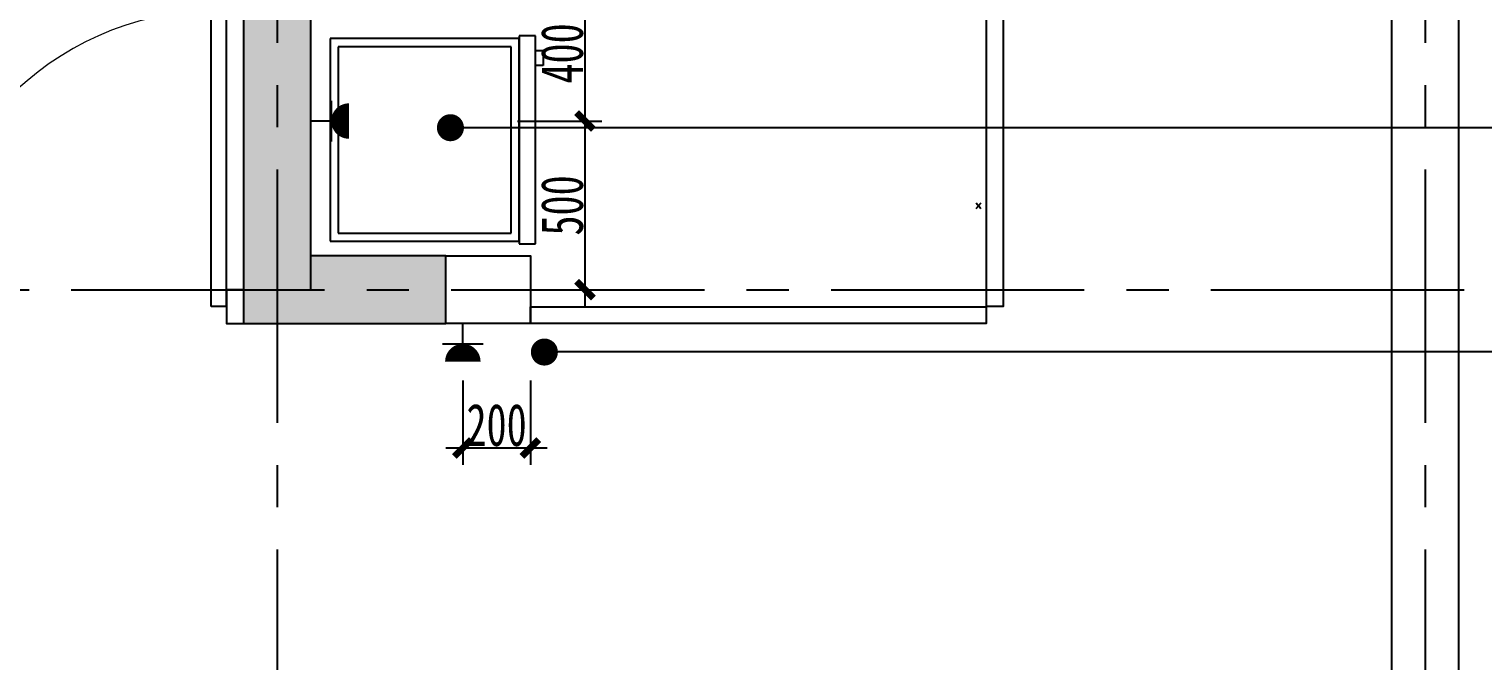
# Model space of a CAD drawing. Header units: millimetres. Extents: x -133666 to 880576, y -269375 to 86941.
# Drawn here: x 29139 to 33445, y -175430 to -173559 of the extents above; entities that cross this region are included whole.
import ezdxf

# ---------------------------------------------------------------- set-up
doc = ezdxf.new("R2010")
doc.units = ezdxf.units.MM
doc.header["$LTSCALE"] = 1000
doc.linetypes.add('CENTER', pattern=[50.8, 31.75, -6.35, 6.35, -6.35])
doc.linetypes.add('CENTER2', pattern=[1.125, 0.75, -0.125, 0.125, -0.125])
doc.layers.get('0').update_dxf_attribs({"linetype": 'CONTINUOUS'})
doc.layers.get('Defpoints').update_dxf_attribs({"color": 6, "linetype": 'CONTINUOUS'})
for name, color, linetype in [('A-Lvtry', 5, 'CONTINUOUS'), ('AXIS', 253, 'CENTER'), ('DIM', 3, 'CONTINUOUS'), ('M-机电点位(布局空间)', 7, 'CONTINUOUS'), ('PUB_HATCH', 8, 'CONTINUOUS'), ('PUB_TEXT', 7, 'CONTINUOUS'), ('WALL', 2, 'CONTINUOUS'), ('WINDOW', 4, 'CONTINUOUS'), ('剪力墙', 6, 'CONTINUOUS'), ('门', 9, 'CONTINUOUS')]:
    doc.layers.add(name, color=color, linetype=linetype)
doc.styles.add('DIM', font='', dxfattribs={"width": 0.7})
doc.styles.get('DIM').set_extended_font_data('SimSun')
doc.dimstyles.new('金螳螂1-50', dxfattribs={"dimscale": 50, "dimtxt": 2.5, "dimasz": 1, "dimexe": 1, "dimexo": 1, "dimgap": 0.1, "dimtad": 1, "dimdec": 0, "dimrnd": 5, "dimzin": 0, "dimdsep": 46, "dimtxsty": 'DIM', "dimblk": 'ARCHTICK', "dimcen": 2, "dimdle": 1, "dimclrd": 254, "dimclre": 254, "dimclrt": 30, "dimadec": 0, "dimazin": 0, "dimtfac": 1, "dimtdec": 0, "dimtix": 1, "dimtmove": 2, "dimatfit": 3, "dimldrblk": 'A', "dimfxl": 0, "dimtolj": 1, "dimtzin": 0, "dimarcsym": 0})

# ---------------------------------------------------------------- blocks, each defined once
blk = doc.blocks.new('BX1')
at = {"layer": 'A-Lvtry'}
for p, q in [((-560, 8), (-607.7, 8)), ((-607.7, 8), (-607.7, -608)), ((-560, -608), (-560, 8)), ((0, 0), (-560, 0)), ((0, -600), (0, 0)), ((-560, 0), (-560, -600)), ((-24, -24), (-536, -24)), ((-536, -24), (-536, -576)), ((-24, -576), (-24, -24)), ((-631.1, -564.3), (-631.1, -520)), ((-631.1, -520), (-607.7, -520)), ((-607.7, -520), (-607.7, -564.3)), ((-607.7, -564.3), (-631.1, -564.3)), ((-560, -600), (0, -600)), ((-536, -576), (-24, -576)), ((-607.7, -608), (-560, -608))]:
    blk.add_line(p, q, dxfattribs=at)
blk = doc.blocks.new('B20190222125856')
at = {"layer": 'AXIS', "linetype": 'CENTER2'}
for p, q in [((3400, 11781), (3400, -2685.7)), ((6800, 11781), (6800, -2685.7)), ((-2834.7, 5800), (9118.1, 5800))]:
    blk.add_line(p, q, dxfattribs=at)
blk = doc.blocks.new('$DorLib2D$00000001')
for p, q in [((0.45, 0.975), (0.5, 0.975)), ((0.45, 0), (0.45, 0.975)), ((0.5, 0), (0.5, 0.975)), ((0.5, 0), (0.45, 0))]:
    blk.add_line(p, q)
at = {"lineweight": 13}
blk.add_arc((0.475, 0), 0.975, 91.4693, 180, dxfattribs=at)
blk = doc.blocks.new('B20190310213323')
at = {"layer": 'PUB_HATCH'}
blk.add_hatch(color=256, dxfattribs=at).paths.add_polyline_path([(4000, 5900), (3600, 5900), (3600, 8800), (4150, 8800), (4150, 9000), (3400, 9000), (3400, 5700), (3600, 5700), (4000, 5700)])
at = {"layer": 'WALL'}
blk.add_lwpolyline([(3600, 5800), (3600, 8800), (4150.1, 8800), (4150.1, 9000), (3500, 9000), (3000, 9000), (3000, 8800), (3400, 8800), (3400, 5800), (3350, 5800), (3350, 5700), (3500, 5700)], dxfattribs=at)
for points in [[(7000, 100), (7000, 9000), (6700, 9000), (6700, 8800), (6800, 8800), (6800, 200), (6100, 200), (6100, 0), (6800, 0), (6800, -1400), (6500, -1400), (6500, -1600), (7000, -1600)], [(4000, 5900), (4250, 5900), (4250, 5700), (4000, 5700)]]:
    blk.add_lwpolyline(points, close=True, dxfattribs=at)
at = {"layer": 'WINDOW'}
for points in [[(5600.3, 5750), (5600.3, 7500), (5650, 7500), (5650, 5750)], [(4250, 5749.7), (5600, 5749.7), (5600, 5700), (4250, 5700)]]:
    blk.add_lwpolyline(points, close=True, dxfattribs=at)
at = {"layer": '剪力墙', "elevation": 0}
blk.add_lwpolyline([(4000, 5900), (3600, 5900), (3600, 8800), (4150, 8800), (4150, 9000), (3400, 9000), (3400, 5700), (3600, 5700), (4000, 5700)], close=True, dxfattribs=at)
at = {"layer": 'WINDOW', "xscale": 900, "yscale": 900, "zscale": -900}
blk.add_blockref('$DorLib2D$00000001', (2900, 5750), dxfattribs=at)
blk = doc.blocks.new('二极 三极单相插座  暗装')
for p, q in [((-54.1, 54.5), (54.1, 54.5)), ((0, 54.5), (0, 0))]:
    blk.add_line(p, q)
at = {"const_width": 47.2}
blk.add_lwpolyline([(23.6, 101.4, -0.414214), (0, 77.8, -0.414214), (-23.6, 101.4, -0.414214)], format="xyb", dxfattribs=at)
blk = doc.blocks.new('_ArchTick')
at = {"color": 0, "linetype": 'ByBlock', "const_width": 0.4}
blk.add_lwpolyline([(-0.5, -0.5), (0.5, 0.5)], dxfattribs=at)
blk = doc.blocks.new('*D813')
at = {"layer": 'Defpoints', "color": 0}
for p in [(29974, -173831.7), (30785.8, -173831.7), (29974, -174331.2)]:
    blk.add_point(p, dxfattribs=at)
at = {"layer": 'DIM', "color": 254, "lineweight": -2}
for p, q in [((30785.8, -174381.2), (30785.8, -173781.7)), ((30585.8, -173831.7), (30835.8, -173831.7)), ((30585.8, -174331.2), (30835.8, -174331.2))]:
    blk.add_line(p, q, dxfattribs=at)
at = {"layer": 'DIM', "color": 254, "lineweight": -2, "xscale": 50, "yscale": 50, "zscale": 50}
for p, rotation in [((30785.8, -173831.7), 90), ((30785.8, -174331.2), 270)]:
    blk.add_blockref('_ArchTick', p, dxfattribs=dict(at, rotation=rotation))
at = {"layer": 'DIM', "color": 30, "insert": (30718.3, -174081.5), "char_height": 125, "attachment_point": 5, "rotation": 90, "style": 'DIM'}
blk.add_mtext('\\A1;500', dxfattribs=at)
blk = doc.blocks.new('A')
for p, q in [((-1.435, 1.148), (-1.09, 1.437)), ((-1.435, 1.148), (-0.369, 0)), ((-1.09, 1.437), (0, 0)), ((-0.369, 0), (-2.127, 0)), ((-1.435, -1.148), (-0.369, 0)), ((-1.09, -1.437), (0, 0)), ((-1.435, -1.148), (-1.09, -1.437))]:
    blk.add_line(p, q)
for points in [[(-1.435, 1.148), (-1.09, 1.437), (-0.369, 0), (0, 0)], [(-1.435, -1.148), (-1.09, -1.437), (-0.369, 0), (0, 0)]]:
    blk.add_solid(points)
blk = doc.blocks.new('*D814')
at = {"layer": 'Defpoints', "color": 0}
for p in [(30670.9, -173431.2), (30785.8, -173431.2), (30670.9, -173831.7)]:
    blk.add_point(p, dxfattribs=at)
at = {"layer": 'DIM', "color": 254, "lineweight": -2}
for p, q in [((30785.8, -173881.7), (30785.8, -173381.2)), ((30720.9, -173431.2), (30835.8, -173431.2)), ((30720.9, -173831.7), (30835.8, -173831.7))]:
    blk.add_line(p, q, dxfattribs=at)
at = {"layer": 'DIM', "color": 254, "lineweight": -2, "xscale": 50, "yscale": 50, "zscale": 50}
for p, rotation in [((30785.8, -173431.2), 90), ((30785.8, -173831.7), 270)]:
    blk.add_blockref('_ArchTick', p, dxfattribs=dict(at, rotation=rotation))
at = {"layer": 'DIM', "color": 30, "insert": (30718.3, -173631.5), "char_height": 125, "attachment_point": 5, "rotation": 90, "style": 'DIM'}
blk.add_mtext('\\A1;400', dxfattribs=at)
blk = doc.blocks.new('*D1232')
at = {"layer": 'Defpoints', "color": 0}
for p in [(30424, -174431.2), (30624, -174431.2), (30624, -174799.6)]:
    blk.add_point(p, dxfattribs=at)
at = {"layer": 'WALL', "color": 254, "lineweight": -2}
for p, q in [((30424, -174599.6), (30424, -174849.6)), ((30624, -174599.6), (30624, -174849.6)), ((30374, -174799.6), (30674, -174799.6))]:
    blk.add_line(p, q, dxfattribs=at)
at = {"layer": 'WALL', "color": 254, "lineweight": -2, "xscale": 50, "yscale": 50, "zscale": 50, "rotation": 180}
blk.add_blockref('_ArchTick', (30424, -174799.6), dxfattribs=at)
at = {"layer": 'WALL', "color": 254, "lineweight": -2, "xscale": 50, "yscale": 50, "zscale": 50}
blk.add_blockref('_ArchTick', (30624, -174799.6), dxfattribs=at)
at = {"layer": 'WALL', "color": 30, "insert": (30524, -174732.1), "char_height": 125, "attachment_point": 5, "style": 'DIM'}
blk.add_mtext('\\A1;200', dxfattribs=at)

msp = doc.modelspace()

# ---------------------------------------------------------------- linework, layer by layer
at = {"layer": '门', "color": 250}
for p, q in [((31944.2, -174090.6), (31958.7, -174074.2)), ((31944.3, -174074.2), (31957.8, -174090.6))]:
    msp.add_line(p, q, dxfattribs=at)

# ---------------------------------------------------------------- block references
at = {"layer": 'A-Lvtry', "extrusion": (3.92285e-11, 1.08889e-08, 1), "rotation": 180}
msp.add_blockref('BX1', (30031.2, -174187.5, 0), dxfattribs=at)
at = {"layer": 'DIM'}
msp.add_blockref('B20190222125856', (26474, -180131.2), dxfattribs=at)

# ---------------------------------------------------------------- next in the draw order: block references
at = {"layer": 'WALL'}
msp.add_blockref('B20190310213323', (26374, -180131.2), dxfattribs=at)

# ---------------------------------------------------------------- next in the draw order: linework, layer by layer
at = {"layer": 'PUB_TEXT'}
for p, q in [((33927.8, -173851.4), (30387.3, -173851.4)), ((34054.9, -174514.6), (30675.1, -174514.6))]:
    msp.add_line(p, q, dxfattribs=at)
at = {"layer": 'PUB_TEXT', "const_width": 40}
for points in [[(30387.3, -173871.4, -1), (30387.3, -173831.4, -1)], [(30665.5, -174535.6, -1), (30665.5, -174495.6, -1)]]:
    msp.add_lwpolyline(points, format="xyb", close=True, dxfattribs=at)

# ---------------------------------------------------------------- next in the draw order: block references
at = {"layer": 'M-机电点位(布局空间)', "color": 7, "yscale": 1.111111111124046, "zscale": 1.111111111124046}
for p, xscale, rotation in [((29974, -173831.7), 1.111111111124046, 270), ((30424, -174431.2), -1.111111111124046, 180)]:
    msp.add_blockref('二极 三极单相插座  暗装', p, dxfattribs=dict(at, xscale=xscale, rotation=rotation))

# ---------------------------------------------------------------- next in the draw order: dimensions: what is measured, and where the dimension line sits
at = {"layer": 'DIM'}
for base, p1, p2, picture, middle in [((30785.8289, -173431.2317), (30670.851, -173831.7226), (30670.851, -173431.2317), '*D814', (30718.3289, -173631.4771)), ((30785.8289, -173831.7226), (29973.9671, -174331.2317), (29973.9671, -173831.7226), '*D813', (30718.3289, -174081.4771))]:
    dim = msp.add_linear_dim(base=base, p1=p1, p2=p2, angle=90, dimstyle='金螳螂1-50', dxfattribs=at)
    dim.commit()
    dim.dimension.update_dxf_attribs({"geometry": picture, "text_midpoint": middle})
at = {"layer": 'WALL'}
dim = msp.add_linear_dim(base=(30624, -174799.6), p1=(30424, -174431.2), p2=(30624, -174431.2), dimstyle='金螳螂1-50', dxfattribs=at)
dim.commit()
dim.dimension.update_dxf_attribs({"geometry": '*D1232', "text_midpoint": (30524, -174732.1)})

doc.saveas('drawing.dxf')
